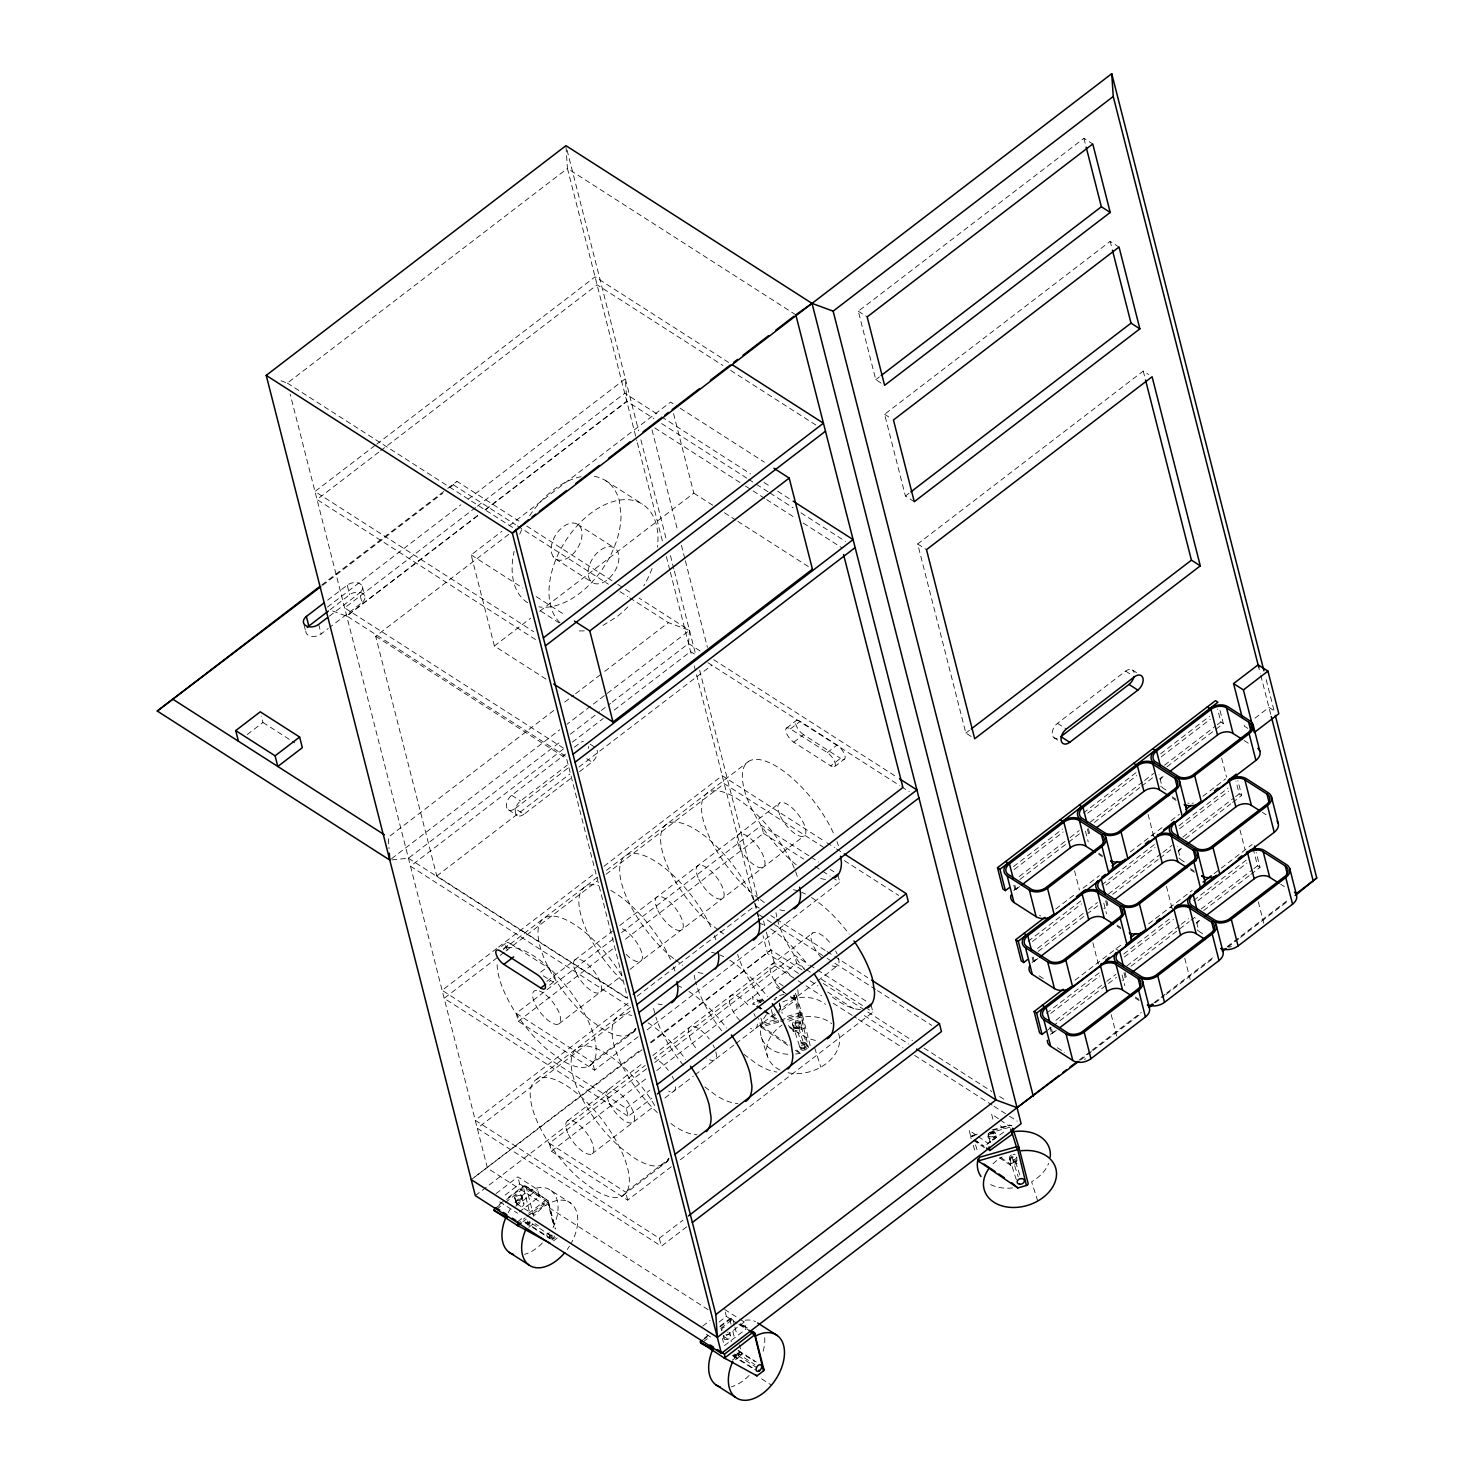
<?xml version="1.0" encoding="UTF-8"?>
<svg xmlns="http://www.w3.org/2000/svg" width="1474" height="1474" viewBox="0 0 1474 1474"><rect width="100%" height="100%" fill="white"/><g stroke="black" fill="none" stroke-linecap="round" stroke-linejoin="round"><path stroke-width="0.75" stroke-dasharray="5 3.75" d="M612.152 702.121L688.542 643.567L689.482 630.375L639.108 598.094M532.851 1214.06L547.886 1202.287L553.763 1226.479M988.446 1135.404L988.151 1135.883A3.74 2.524 -14.3 0 0 990.731 1138.905A3.74 2.524 -14.3 0 0 995.245 1136.141L995.042 1136.38A3.74 2.524 -14.3 0 1 991.302 1137.891A3.74 2.524 -14.3 0 1 988.483 1136.288L988.114 1134.704A3.74 2.524 -14.3 0 1 988.354 1133.764L990.104 1142.682A3.74 2.524 -14.3 0 1 994.489 1139.034M547.923 1202.323L523.565 1186.017L508.383 1197.441M800.658 1015.568L780.87 1021.464M774.9 1019.879L762.574 1023.38L761.505 1027.452L787.89 1045.287M547.959 1202.36L547.683 1202.673A2.248 1.511 -14.3 0 0 547.849 1200.481L525.702 1185.944L523.178 1186.091L530.143 1214.668M449.92 487.747L456.958 481.353L518.959 521.096M801.948 969.837L770.957 949.956L651.158 1042.781M793.915 995.19L800.787 1015.641L808.507 1047.627M1019.584 886.611L1014.923 890.278A11.129 7.536 -14.3 0 0 1013.375 892.157M1163.097 776.632L1162.046 777.517A11.129 7.536 -14.3 0 0 1160.499 779.396M1037.917 958.505L1033.256 962.19A11.129 7.536 -14.3 0 0 1031.708 964.07M1181.411 848.527L1180.379 849.429A11.129 7.536 -14.3 0 0 1178.832 851.309M1056.25 1030.418L1051.588 1034.085A11.129 7.536 -14.3 0 0 1050.722 1035.006M1199.744 920.439L1198.712 921.324A11.129 7.536 -14.3 0 0 1197.164 923.221M281.018 380.789L287.338 383.111L567.435 168.46L565.942 145.668M374.986 445.498L314.975 491.505L533.662 631.664M376.81 444.116L595.054 276.854L728.598 362.438M378.855 452.094L317.002 499.502L535.707 639.661M380.661 450.712L597.099 284.832L722.905 365.46M321.719 584.994L445.996 489.755M447.82 488.355L456.958 481.353M322.622 585.307L442.661 493.311M327.707 600.121L347.238 585.141A9.341 6.32 -14.3 0 1 360.209 583.87A9.341 6.32 -14.3 0 1 359.545 593.027L361.996 602.608L330.01 627.132M327.468 607.067L460.883 504.808M468.198 499.207L625.344 378.763L626.837 401.518L484.983 510.244M330.139 609.702L349.688 594.722A9.341 6.32 -14.3 0 1 362.659 593.451A9.341 6.32 -14.3 0 1 361.996 602.608M329.347 616.169L359.545 593.027M475.586 507.535L344.64 607.896L563.326 748.055M477.41 506.135L624.718 393.226L659.56 415.557M305.8 630.89A9.341 6.32 -14.3 0 0 311.032 636.326A9.341 6.32 -14.3 0 0 321.129 633.931L328.223 628.495M477.631 515.513L346.666 615.874L565.371 756.033M484.891 509.949L626.763 401.223L653.866 418.579M477.705 515.808L346.758 616.169L329.863 609.996M546.043 679.109L494.38 645.999L471.164 554.906L501.989 531.285M509.23 525.739L670.596 402.07L678.261 406.971M247.208 734.531L262.962 722.463L261.34 716.069M568.909 767.586L627.74 998.395L436.783 875.998L375.686 636.307L508.714 534.343M881.083 383.056L875.759 379.666L858.31 311.217L1083.906 138.316L1092.768 143.991M494.38 645.999L530.64 618.196M539.705 611.249L693.812 493.145L673.434 413.162M875.759 379.666L879.407 376.865M914.285 501.713L905.423 496.038L884.584 414.286L1110.18 241.386L1119.042 247.061M553.8 710.45L388.288 837.287L389.025 848.674M564.708 702.085L573.791 695.102M575.615 693.72L602.903 672.807M604.727 671.407L668.367 622.618L689.482 630.375L567.048 724.213M391.605 858.66L559.733 729.814M391.863 859.858L408.445 858.236L561.428 740.998M570.327 734.181L599.66 711.684M601.245 710.468L610.586 703.319M563.252 749.124L410.491 866.215L629.177 1006.374M572.354 742.159L603.271 718.464M614.179 710.099L690.569 651.563L694.438 654.032M570.549 778.567L523.933 814.293L515.089 808.6A9.341 5.804 -57.3 0 1 506.577 807.162A9.341 5.804 -57.3 0 1 511.681 795.297L565.463 754.08M574.418 747.207L579.798 743.08A9.341 5.804 -57.3 0 1 583.428 741.367M905.423 496.038L909.071 493.256M523.933 814.293A9.341 5.804 -57.3 0 1 515.439 812.856A9.341 5.804 -57.3 0 1 520.543 800.972L567.158 765.246M515.089 808.6L568.669 767.549M436.783 875.998L569.812 774.034M578.932 767.051L711.96 665.106M579.503 771.694L592.051 762.076A9.341 5.804 -57.3 0 0 597.173 750.211M971.163 736.466L965.839 733.057L917.657 543.98L1143.253 371.079L1148.559 374.488M496.683 948.501L442.126 990.325L626.192 1108.301L628.237 1116.297L651.877 1098.167M498.507 947.119L594.888 873.234M603.99 866.27L722.205 775.674L824.906 841.488M501.529 946.474L506.43 942.715M786.526 728.045L796.328 720.528M503.758 948.556L510.28 943.544L547.204 967.202A9.341 3.667 52.5 0 1 555.053 977.815A9.341 3.667 52.5 0 1 550.594 980.523L547.333 983.029M790.377 728.893L800.179 721.376L837.103 745.033A9.341 3.667 52.5 0 1 844.952 755.628A9.341 3.667 52.5 0 1 840.493 758.355L830.691 765.872L793.767 742.214A9.341 3.667 52.5 0 1 785.918 731.601A9.341 3.667 52.5 0 1 790.377 728.893L827.283 752.551A9.341 3.667 52.5 0 1 835.15 763.145A9.341 3.667 52.5 0 1 830.691 765.872M597.596 877.141L503.426 949.311A72.429 28.485 52.5 0 1 585.528 1015.494A72.429 28.485 52.5 0 1 560.138 1059.253L547.351 1049.654A72.429 28.485 52.5 0 1 497.143 964.733M606.496 870.323L748.645 761.395M504.182 952.315L444.153 998.322L628.237 1116.297M505.987 950.914L596.933 881.231M606.035 874.266L724.25 783.652L824.998 848.232M793.767 742.214L803.588 734.697L840.493 758.355M540.663 972.214L547.204 967.202M827.283 752.551L837.103 745.033M546.836 981.389L612.594 930.997M619.688 925.561L779.617 802.998M549.544 985.129L554.445 981.371M834.542 766.701L844.344 759.184M638.15 1036.756L594.556 1070.179L518.295 1021.279L516.25 1013.301L614.345 938.127M621.604 932.563L761.468 825.366L809.134 855.915M518.295 1021.279L614.566 947.506M625.455 939.159L763.495 833.363L761.468 825.366M558.922 1023.84L621.107 976.193M629.988 969.376L804.122 835.924M965.839 733.057L969.487 730.275M628.016 1003.204L475.254 1120.295L659.32 1238.271L661.365 1246.249L686.829 1226.736M637.118 996.24L755.333 905.626L759.202 908.113M536.554 1079.281L630.725 1007.111M630.061 1011.182L477.281 1128.273L661.365 1246.249M594.556 1070.179L592.53 1062.183L636.123 1028.778M589.895 1065.462L636.086 1030.05M647.233 1029.81L839.775 882.244L837.748 874.248M1057.245 738.345A9.341 5.804 -57.3 0 1 1052.16 733.297A9.341 5.804 -57.3 0 1 1057.484 723.329L1125.602 671.112A9.341 5.804 -57.3 0 1 1134.114 672.549M474.904 1176.842L641.19 1049.396M650.329 1042.394L770.957 949.956M642.056 1049.746L471.238 1179.661M567.527 1120.885L642.167 1063.694M652.816 1055.513L812.745 932.95M475.31 1195.635L645.262 1065.37M766.406 932.139L775.029 965.931L654.401 1058.369A20.544 8.07 52.5 0 1 668.367 1070.364M671.278 1166.726L627.684 1200.131L551.423 1151.249L549.378 1143.253L647.473 1068.079M654.732 1062.514L794.597 955.336L807.936 963.885M496.056 1193.59L517.853 1176.878L537.549 1189.5L539.337 1196.575L519.364 1211.886M551.423 1151.249L647.694 1077.476M656.759 1070.511L796.623 963.314L794.597 955.336M505.121 1195.082L519.659 1183.954L517.853 1176.878M499.391 1204.332L504.79 1200.205M496.093 1207.777L502.321 1202.987M506.577 1199.56L524.154 1186.257A2.248 1.4 -57.3 0 1 526.181 1186.607L548.181 1200.665L555.477 1229.003M626.192 1108.301L649.85 1090.189M496.591 1209.288L503.555 1203.963M505.306 1202.618L525.978 1186.275L533.772 1216.345M515.753 1206.211L537.549 1189.5M592.051 1153.81L654.235 1106.145M664.903 1097.983L693.333 1076.186M695.102 1074.822L734.199 1044.863M735.968 1043.5L775.066 1013.541M776.835 1012.177L815.933 982.218M817.72 980.855L837.25 965.875M517.743 1221.651L523.989 1216.879M528.669 1213.286L545.804 1200.131A2.248 1.4 -57.3 0 1 547.849 1200.481L554.924 1228.247M516.526 1224.507L525.223 1217.837M526.955 1216.492L547.849 1200.481M522.938 1221.651L526.255 1219.127M528.742 1227.308L533.643 1223.549M1013.486 866.601L1062.533 829.014M1083.408 813.003L1136.086 772.634M1160.609 753.84L1209.657 716.253M1014.13 869.568L1063.178 831.981M1087.701 813.187L1136.73 775.6M1161.254 756.807L1210.301 719.238M1019.271 876.496L1068.3 838.909M1070.124 837.527L1079.208 830.562M1090.097 822.216L1142.774 781.846M1144.598 780.446L1153.681 773.481M1164.571 765.135L1215.442 726.148M1217.248 724.766L1220.877 721.984L1217.635 709.197M1019.916 879.462L1079.852 833.529M1094.39 822.4L1139.789 787.595M1141.613 786.195L1152.502 777.848M1167.039 766.72L1214.263 730.514M1216.087 729.133L1223.346 723.55L1219.551 708.644M552.05 1239.929L555.311 1237.423M553.524 1240.868L556.785 1238.363A2.248 1.511 -14.3 0 0 557.227 1237.939M1013.744 890.664A13.063 8.844 -14.3 0 1 1014.904 889.67L1018.534 886.887M627.684 1200.131L625.658 1192.153L669.251 1158.73M623.023 1195.414L669.214 1160.001M1254.945 718.17L1268.967 707.428L1275.526 711.629M680.362 1159.762L872.903 1012.196L870.876 1004.218M1055.771 908.997L1074.841 894.386M1083.021 888.122L1099.364 875.593M1130.245 851.935L1164.755 825.477M1171.111 820.613L1179.292 814.348M1202.913 796.255L1225.613 778.843M1028.189 941.296L1080.847 900.927M1101.741 884.916L1154.418 844.547M1178.942 825.753L1227.989 788.166M1032.463 941.481L1081.492 903.894M1106.016 885.1L1155.063 847.513M1179.587 828.72L1228.634 791.133M659.32 1238.271L682.959 1220.14M1037.585 948.408L1086.633 910.821M1088.457 909.421L1097.54 902.475M1108.43 894.11L1161.107 853.741M1162.931 852.359L1172.014 845.394M1182.903 837.048L1233.756 798.06M1235.581 796.679L1239.21 793.878L1235.949 781.109M1038.23 951.375L1098.185 905.441M1112.704 894.294L1158.122 859.508M1159.927 858.108L1172.659 848.361M1185.372 838.614L1230.772 803.809M1232.596 802.427L1241.679 795.463L1237.865 780.557M1032.058 962.577A13.063 8.844 -14.3 0 1 1033.237 961.582L1036.867 958.782M1075.007 980.21L1123.151 943.323M1148.578 923.829L1192.171 890.425M1213.968 873.713L1220.325 868.849M1221.227 868.149L1252.108 844.491M1046.503 1013.209L1099.18 972.84M1123.704 954.046L1170.927 917.841M1193.645 900.448L1246.322 860.079M1050.778 1013.393L1099.825 975.806M1124.349 957.013L1173.396 919.426M1197.92 900.632L1246.967 863.045M1055.918 1020.321L1104.966 982.734M1106.79 981.334L1115.855 974.369M1126.762 966.023L1179.44 925.654M1181.245 924.253L1188.523 918.689M1201.236 908.942L1252.089 869.973M1253.913 868.573L1257.543 865.791L1253.195 848.748M1047.48 1030.252L1051.109 1027.452M1052.933 1026.07L1116.5 977.336M1131.037 966.207L1189.168 921.655M1190.974 920.273L1196.427 916.091M1203.687 910.527L1249.104 875.722M1250.929 874.34L1260.012 867.375L1256.198 852.451M1050.391 1034.49A13.063 8.844 -14.3 0 1 1051.57 1033.477L1055.2 1030.695M702.766 1326.066L710.044 1320.501M719.109 1322.012L726.369 1316.429L725.024 1311.141M704.314 1338.189L707.907 1335.444M720.031 1326.158L730.275 1318.346L732.431 1318.419M703.393 1339.645L709.031 1335.481M719.902 1326.987L730.864 1318.751A2.248 1.4 -57.3 0 1 732.91 1319.101L734.421 1325.034M703.319 1341.782L708.533 1337.784M720.731 1328.443L732.91 1319.101A2.248 1.511 -14.3 0 0 729.796 1319.396L730.662 1318.622L736.281 1322.215M1079.171 1060.064L1090.134 1051.662M1091.976 1050.262L1141.318 1012.435M1154.105 1002.633L1165.068 994.231M1166.892 992.831L1214.41 956.423M1227.197 946.621L1287.502 900.393M1080.553 1060.009L1091.46 1051.644M1093.284 1050.262L1140.563 1014.02M1155.119 1002.854L1164.22 995.89M1166.026 994.508L1213.323 958.266M1227.879 947.1L1238.786 938.735M1240.611 937.353L1287.889 901.111M744.259 1321.994L722.463 1338.687L724.268 1345.762L746.065 1329.051L744.259 1321.994L738.898 1318.548M732.357 1360.097L738.898 1355.085A2.248 1.511 -14.3 0 1 741.993 1354.772L739.469 1344.859M735.471 1359.783L741.993 1354.772M764.416 1010.611L773.058 1016.581L779.949 1011.569M781.681 1010.316L795.463 1000.293L794.099 994.987M1003.665 1132.124L988.151 1143.4L977.796 1136.251M602.903 625.492L617.016 616.666A72.429 45.068 -57.3 0 0 630.209 604.358M800.824 1015.697L800.437 1015.918A2.248 1.511 -14.3 0 0 802.114 1013.854L795.352 992.647L804.454 1028.336L793.675 1031.395L789.953 1028.889M762.5 999.648C752.44 999.925 746.102 1010.74 764.472 999.851M977.299 1134.132L970.721 1136.067L971.163 1138.683M989.607 1132.437L994.397 1132.032L996.332 1136.915M761.966 1000.422L754.08 1002.044M779.691 995.521L784.039 994.287M774.016 999.096L775.637 998.782M787.227 1016.36L799.553 1012.859A2.248 1.64 -17.7 0 1 802.114 1013.854L810.203 1045.582M778.217 1020.653L760.842 1025.591L789.29 1045.103M780.391 1020.026L802.114 1013.854M778.696 1022.09L761.303 1027.028L758.576 1018.516M789.493 1027.452L793.215 1029.939L801.838 1027.507A2.248 1.511 -14.3 0 1 804.454 1028.336M992.094 1129.932L1009.487 1124.994L1011.864 1125.749A2.248 1.64 -17.7 0 0 1009.69 1125.546L992.242 1130.632M974.848 1135.588L970.5 1136.822L971.532 1139.034M988.354 1133.322L1010.077 1127.149M1000.828 1157.587L1010.114 1163.834L1016.581 1161.991M999.427 1157.772L1010.574 1165.271L1017.042 1163.447M970.979 1135.938L972.711 1136.049M988.796 1134.556L989.533 1134.446A3.74 2.524 -14.3 0 1 995.116 1135.091L995.65 1134.243A3.74 2.524 -14.3 0 0 994.508 1133.027L990.215 1133.285L988.391 1135.754A3.74 2.524 -14.3 0 0 989.183 1136.362L990.031 1136.694A3.74 2.524 -14.3 0 0 992.039 1136.73L993.071 1136.436A3.74 2.524 -14.3 0 0 994.729 1135.349L995.226 1134.648A3.74 2.524 -14.3 0 0 995.466 1133.709L995.153 1132.695A3.74 2.524 -14.3 0 0 994.397 1132.032L993.623 1131.719A3.74 2.524 -14.3 0 0 991.541 1131.664M775.674 997.695L776.724 997.843M858.31 311.217L867.173 316.892M795.813 314.828L567.435 168.46L636.786 440.56M884.584 414.286L891.678 418.819M730.643 370.416L815.804 424.991M1247.723 728.322L1244.443 726.221L1243.356 721.947M1220.877 721.984L1223.346 723.55M1244.074 740.482L1249.584 744.02M1132.345 669.933L1139.439 674.466M1125.602 671.112L1130.908 674.521M917.657 543.98L926.501 549.655M680.177 408.187L764.343 462.136M661.494 416.792L750.524 473.854M764.066 482.532L769.889 486.254M777.627 491.211L791.169 499.907M661.605 423.554L746.765 478.129M748.7 479.363L754.504 483.085M756.438 484.32L768.046 491.763M769.981 492.998L793.196 507.885M800.953 512.86L845.468 541.382M1239.21 793.878L1241.679 795.463M1262.389 812.377L1266.074 814.735M654.732 427.884L743.449 484.743M745.383 485.996L751.169 489.7M753.103 490.934L764.674 498.359M766.609 499.594L795.536 518.129M803.256 523.067L841.838 547.794M1165.971 789.972L1162.304 787.613L1159.043 774.827M1057.484 723.329L1066.347 729.004M1172.18 796.844L1175.884 799.203M1172.346 798.042L1176.012 800.4M693.812 493.145L712.955 505.398M724.434 512.768L735.913 520.119M737.829 521.354L812.432 569.167M1257.543 865.791L1260.012 867.375M1054.131 737.829L1057.669 740.095M1280.722 884.289L1284.407 886.648M605.519 480.542L642.443 504.2M1152.042 835.224L1154.511 836.808M1184.304 861.885L1180.637 859.526L1177.376 846.739M1190.513 868.739L1194.216 871.116M1190.66 869.936L1194.345 872.295M1098.627 853.206L1102.312 855.583M1098.775 854.423L1102.46 856.763M577.624 524.302L614.529 547.959M1170.374 907.136L1172.843 908.703M1202.637 933.779L1198.952 931.421L1195.709 918.652M526.715 526.052L615.856 583.188M617.79 584.423L623.613 588.144M625.547 589.397L631.351 593.119M453.568 484.964L515.495 524.652M517.429 525.886L608.375 584.183M620.001 591.627L627.74 596.583M629.674 597.818L668.367 622.618M287.338 383.111L515.716 529.479M688.542 643.567L700.15 651.011M713.692 659.689L897.555 777.535M555.551 558.941L592.456 582.598M707.999 662.729L899.601 785.513M901.535 786.766L909.274 791.722M1116.96 925.119L1120.645 927.496M1117.108 926.317L1120.774 928.675M1115.873 948.888L1118.342 950.472M471.164 554.906L522.828 588.015M536.204 596.601L564.911 614.99M540.571 610.973L559.014 622.802M1135.275 997.032L1138.978 999.39M1135.441 998.23L1139.107 1000.588M1039.023 975.806L1046.374 980.523M826.84 842.723L834.597 847.697M836.532 848.932L842.336 852.654M844.381 860.65L898.643 895.418M811.05 857.149L818.678 862.032M830.12 869.365L833.934 871.816M763.495 833.363L803.551 859.029M814.993 866.362L820.705 870.029M822.621 871.245L830.249 876.127M832.147 877.362L839.775 882.244M590.097 744.167L595.404 747.576M1057.337 1047.719L1064.707 1052.436M586.744 758.668L592.051 762.076M375.686 636.307L566.642 758.705L568.338 765.356M770.828 915.557L774.716 918.044M776.651 919.297L825.09 950.343M827.025 951.578L832.847 955.299M834.781 956.552L867.725 977.649M759.313 914.857L765.117 918.578M767.07 919.831L825.182 957.087M827.135 958.321L832.939 962.043M834.874 963.296L875.574 989.367M877.509 990.62L931.771 1025.388M809.852 965.101L815.564 968.768M817.48 970.003L867.062 1001.767M796.623 963.314L804.251 968.215M806.167 969.431L811.879 973.098M821.423 979.215L863.377 1006.097M865.275 1007.313L872.903 1012.196M823.266 983.49L865.901 1010.814M867.836 1012.048L912.406 1040.626M924.032 1048.069L991.855 1091.534M999.593 1096.509L1005.415 1100.23M798.521 973.411L767.549 953.567L763.016 935.732M810.129 980.855L817.867 985.811M827.559 992.02L856.578 1010.63M864.317 1015.586L908.832 1044.108M511.681 795.297L520.543 800.972M775.029 965.931L796.328 979.602M798.282 980.836L804.085 984.558M806.02 985.811L821.534 995.742M833.16 1003.204L856.412 1018.092M858.347 1019.345L902.917 1047.903M914.543 1055.347L992.039 1105.039M993.992 1106.274L1007.553 1114.97M1009.487 1116.205L1017.244 1121.18M508.327 809.797L517.19 815.472M262.962 722.463L294.837 742.896M408.445 858.236L629.085 999.63M543.206 975.788L550.594 980.523M516.25 1013.301L592.53 1062.183M549.378 1143.253L625.658 1192.153M514.979 1202.655A37.329 23.234 -57.4 0 1 550.981 1190.495L570.678 1203.116A37.329 23.234 -57.4 0 1 571.507 1242.693M724.563 1309.373L737.092 1317.406M743.228 1325.347L748.663 1328.829M740.132 1323.726L747.355 1328.35M739.893 1324.536L748.921 1330.303M519.659 1183.954L539.337 1196.575M726.369 1316.429L737.111 1323.32M738.898 1324.463L746.065 1329.051M708.091 1309.631L487.47 1168.219L290.175 394.203M516.619 1203.705L534.675 1215.276A37.329 23.234 -57.4 0 1 570.678 1203.116M723.347 1336.199L731.546 1341.451M738.05 1350.258L756.42 1362.05M738.75 1351.308L754.577 1361.442M535.062 1223.696L538.36 1225.797M736.871 1353.021L754.909 1364.592M499.649 1201.807L517.54 1213.268M706.359 1334.283L713.527 1338.871M551.202 1235.838L531.506 1223.236A3.74 2.322 -57.4 0 1 527.637 1224.175A3.74 2.322 -57.4 0 1 528.503 1219.495M738.234 1355.711L756.273 1367.282M528.226 1222.443L529.7 1223.383M551.368 1237.257L552.842 1238.215M734.936 1354.938L736.429 1355.877M524.818 1221.872L549.433 1237.644M733.297 1355.49L756.162 1370.12M525.352 1222.794L550.281 1238.768M732.375 1355.49L754.633 1369.715M761.597 1378.853L771.436 1385.155M526.181 1186.607L526.181 1186.607A2.248 1.511 -14.3 0 0 523.086 1186.92M974.793 1140.084L984.079 1146.33M973.393 1140.286L984.54 1147.785M757.876 1006.208L763.458 1009.948M765.319 1011.201L778.346 1019.953M756.475 1006.392L762.058 1010.151M763.919 1011.404L778.806 1021.39M796.734 1050.096L800.916 1054.039L795.334 1050.299M998.469 1118.748L991.56 1113.976L993.365 1121.032M1000.201 1119.945L1008.824 1125.915M1000.275 1125.823L1005.452 1129.397M783.284 986.051L774.661 980.081L776.448 987.156L781.644 990.731M783.357 991.928L788.553 995.503M790.267 996.7L795.463 1000.293M976.064 1135.054L969.155 1130.282L970.961 1137.338M974.425 1139.734L983.047 1145.703M760.897 1002.357L752.256 996.387L754.062 1003.462M757.507 1005.839L762.684 1009.432M759.018 898.532L751.703 893.041A72.429 28.485 52.5 0 1 701.882 813.132A72.429 28.485 52.5 0 1 739.322 800.087A72.429 28.485 52.5 0 1 797.526 877.085M760.363 899.545L764.49 902.641M718.133 929.854L710.837 924.364A72.429 28.485 52.5 0 1 660.997 844.455A72.429 28.485 52.5 0 1 698.455 831.41A72.429 28.485 52.5 0 1 756.659 908.408M719.975 931.218L723.623 933.963M788.295 1025.609L797.618 1032.611A72.429 28.485 52.5 0 0 817.794 1040.699M673.618 958.432L669.951 955.686A72.429 28.485 52.5 0 1 626.026 855.344A72.429 28.485 52.5 0 1 711.813 929.228M675.442 959.814L682.757 965.286M743.965 1054.334L756.752 1063.933A72.429 28.485 52.5 0 0 776.927 1072.003M704.83 1086.946L715.885 1095.256A72.429 28.485 52.5 0 0 737.903 1103.436M670.891 1123.483L675.018 1126.578A72.429 28.485 52.5 0 0 697.036 1134.759M806.849 1044.661L807.457 1046.466L799.756 1022.385A3.74 2.745 -17.7 0 0 793.786 1021.593A3.74 2.745 -17.7 0 0 794.965 1026.217A3.74 2.745 -17.7 0 0 799.756 1022.385L800.087 1023.453M1009.69 1125.546L1009.635 1125.694A2.248 1.511 -14.3 0 1 1011.422 1125.731M1037.751 1201.034L1031.597 1181.761A37.329 27.453 -17.7 0 0 1048.677 1163.281M1015.604 1161.899L1021.15 1179.255M1013.744 1159.946L1014.204 1161.383M1012.067 1157.477L1018.221 1176.768M1009.487 1158.306L1016.526 1180.398M1010.114 1163.834L1010.574 1165.271M975.53 1144.893L977.225 1150.199M973.227 1145.335L975.475 1152.41M814.68 1047.867L820.834 1067.139M798.705 1028.004L804.859 1047.295M795.481 1020.727L795.942 1022.182M802.722 1043.389L803.183 1044.826M796.844 1026.051L797.305 1027.507M804.085 1048.714L804.546 1050.151A3.74 2.745 -17.7 0 0 806.849 1045.453A3.74 2.745 -17.7 0 0 800.695 1046.522A3.74 2.745 -17.7 0 0 803.496 1050.336M795.168 1023.601L801.322 1042.873M792.57 1024.412L800.4 1048.88M793.215 1029.939L793.675 1031.395M779.175 1003.739L782.27 1013.375M760.897 1018.073L762.574 1023.38M761.395 1026.346L761.855 1027.802M761.413 1037.309L767.567 1056.6M521.225 1195.469L522.994 1202.397M1266.203 679.698L1274.715 713.121M1258.096 664.811L1260.27 673.342M1260.804 675.461L1270.717 714.319M1083.906 138.316L1085.601 144.949M1110.18 241.386L1111.304 245.808M1143.253 371.079L1144.948 377.749M1221.67 758.078L1226.571 777.24M1240.003 829.973L1244.885 849.153M1258.335 901.885L1263.771 923.185M1148.117 814.459L1153.552 835.758M1166.45 886.353L1171.867 907.671M1184.764 958.266L1190.2 979.565M1088.438 828.738L1089.526 833.013L1088.494 833.897A11.129 7.536 -14.3 0 0 1086.928 835.776M1106.771 900.651L1107.858 904.907L1106.808 905.81A11.129 7.536 -14.3 0 0 1104.726 908.684M1125.104 972.564L1126.191 976.82L1125.141 977.704A11.129 7.536 -14.3 0 0 1123.059 980.597M1087.37 828.959L1088.475 833.289A13.063 8.844 -14.3 0 0 1087.296 834.284M1105.703 900.872L1106.808 905.202A13.063 8.844 -14.3 0 0 1103.805 908.408M1124.036 972.766L1125.123 977.096A13.063 8.844 -14.3 0 0 1122.138 980.321M1085.472 831.207L1088.199 841.857M1103.805 903.12L1106.513 913.769M1122.138 975.033L1124.846 985.682M1074.546 870.839L1079.429 890.001M1092.879 942.734L1098.314 964.051M1111.212 1014.646L1116.629 1035.946M1014.867 885.119L1015.954 889.393M1033.2 957.031L1034.287 961.288M1051.533 1028.944L1052.62 1033.2M1013.799 885.34L1014.904 889.67M1032.132 957.252L1033.237 961.582M1049.912 1026.991L1051.57 1033.477M652.005 429.855L677.45 529.719M681.412 545.251L684.802 558.572M685.373 560.783L707.428 647.344M793.749 995.779L801.838 1027.507M567.066 150.108L638.629 430.85M640.895 439.768L666.451 540.018M670.43 555.606L673.839 568.982M674.41 571.212L695.71 654.788M699.671 670.32L758.447 900.946M763.569 920.992L765.854 929.983M637.358 442.79L662.379 540.94M666.359 556.546L669.767 569.941M670.338 572.17L691.951 656.943M694.217 665.843L695.912 672.531M696.483 674.76L758.465 917.878M779.433 1003.02L780.372 1006.76M771.252 1009.524L773.058 1016.581M734.918 1327.024L736.945 1334.947M729.796 1319.396L731.823 1327.337M732.818 1331.298L734.844 1339.221M729.648 1332.33L730.607 1336.052M723.31 1335.315L724.268 1339.055M521.98 1196.114A3.74 2.524 -14.3 0 1 517.079 1199.596A3.74 2.524 -14.3 0 1 516.029 1195.34A3.74 2.524 -14.3 0 1 521.98 1196.114L523.896 1203.576A3.74 2.524 -14.3 0 1 521.372 1206.782M362.364 586.541L364.815 596.122M515.642 1199.117L517.54 1206.561A3.74 2.524 -14.3 0 0 518.351 1206.93M514.721 1197.791L516.637 1205.382M347.238 585.141L349.688 594.722M318.679 624.35L321.129 633.931M304.049 624.865L306.002 632.549M838.503 957.989L839.038 961.509A20.544 8.07 52.5 0 1 828.83 964.125M797.71 989.717L798.171 992.831A20.544 8.07 52.5 0 1 787.964 995.447M757.894 912.996L758.484 916.902M715.903 1051.957L716.438 1055.476A20.544 8.07 52.5 0 1 706.212 1058.092M588.513 746.434A9.341 5.804 -57.3 0 1 588.237 748.552M559.917 622.691A72.429 45.068 -57.3 0 1 589.968 513.873A72.429 45.068 -57.3 0 1 657.422 547.204M652.079 568.467A72.429 45.068 -57.3 0 1 643.788 585.786M584.312 630.817A72.429 45.068 -57.3 0 1 575.744 630.504M594.335 476.397A72.429 45.068 -57.3 0 1 619.356 500.773L621.051 515.458A72.429 45.068 -57.3 0 1 538.839 606.846M527.637 602.7A72.429 45.068 -57.3 0 1 514.131 551.294M519.714 534.159A72.429 45.068 -57.3 0 1 522.293 528.521M529.627 515.789A72.429 45.068 -57.3 0 1 581.253 476.692M821.552 957.86A20.544 8.07 52.5 0 1 812.948 944.945L811.492 940.836A20.544 8.07 52.5 0 1 816.301 932.545A20.544 8.07 52.5 0 1 831.852 945.092M835.629 950.97A20.544 8.07 52.5 0 1 837.066 953.899M784.334 992.721A20.544 8.07 52.5 0 1 780.686 989.183M779.525 987.875A20.544 8.07 52.5 0 1 772.081 976.267L770.626 972.158A20.544 8.07 52.5 0 1 775.435 963.867A20.544 8.07 52.5 0 1 790.985 976.414M765.153 1002.652A72.429 28.485 52.5 0 1 737.608 954.433M758.778 922.816A72.429 28.485 52.5 0 1 764.545 925.359M770.644 928.878A72.429 28.485 52.5 0 1 808.286 965.452M860.503 1009.469A72.429 28.485 52.5 0 1 829.383 994.747M804.693 969.689A72.429 28.485 52.5 0 1 777.351 919.168M776.816 916.939A72.429 28.485 52.5 0 1 775.987 912.646M793.288 889.725A72.429 28.485 52.5 0 1 805.412 894.036M811.511 897.555A72.429 28.485 52.5 0 1 849.153 934.129M668.662 1158.159A72.429 28.485 52.5 0 1 634.152 1157.901L621.346 1148.301A72.429 28.485 52.5 0 1 574.639 1050.446A72.429 28.485 52.5 0 1 655.175 1106.292M757.304 1024.154A20.544 8.07 52.5 0 1 750.45 1028.484M739.819 1020.505A20.544 8.07 52.5 0 1 731.196 1007.59L729.759 1003.481A20.544 8.07 52.5 0 1 734.568 995.19A20.544 8.07 52.5 0 1 750.119 1007.737M753.896 1013.615A20.544 8.07 52.5 0 1 755.314 1016.544M695.544 1047.719A20.544 8.07 52.5 0 1 690.329 1038.912L688.892 1034.803A20.544 8.07 52.5 0 1 693.683 1026.512A20.544 8.07 52.5 0 1 709.252 1039.041M713.029 1044.937A20.544 8.07 52.5 0 1 714.448 1047.867M683.42 1065.297A72.429 28.485 52.5 0 1 655.875 1017.078M654.732 1013.135A72.429 28.485 52.5 0 1 653.387 1006.613M677.027 985.443A72.429 28.485 52.5 0 1 682.812 988.004M688.911 991.523A72.429 28.485 52.5 0 1 726.553 1028.097M721.652 1030.676A72.429 28.485 52.5 0 1 695.617 981.813M695.065 979.584A72.429 28.485 52.5 0 1 694.254 975.291M711.555 952.37A72.429 28.485 52.5 0 1 723.679 956.681M729.777 960.2A72.429 28.485 52.5 0 1 767.42 996.774M675.571 1086.799A20.544 8.07 52.5 0 1 668.717 1091.129M672.144 1076.26A20.544 8.07 52.5 0 1 673.581 1079.189M657.367 1112.594A72.429 28.485 52.5 0 1 613.921 1044.624A72.429 28.485 52.5 0 1 631.867 1015.439M648.044 1022.827A72.429 28.485 52.5 0 1 685.686 1059.419M784.665 910.729A72.429 28.485 52.5 0 1 778.548 909.458M825.532 879.407A72.429 28.485 52.5 0 1 819.415 878.136M796.255 864.777A72.429 28.485 52.5 0 1 743.744 787.282A72.429 28.485 52.5 0 1 773.15 764.527A72.429 28.485 52.5 0 1 834.413 835.261M836.992 841.636A72.429 28.485 52.5 0 1 838.393 845.763M803.588 734.697A9.341 3.667 52.5 0 1 795.739 724.084A9.341 3.667 52.5 0 1 800.179 721.376M507.498 950.122A9.341 3.667 52.5 0 1 510.28 943.544M536.591 990.362A20.544 8.07 52.5 0 0 533.146 998.801L534.601 1002.91A20.544 8.07 52.5 0 0 550.484 1022.09A20.544 8.07 52.5 0 0 560.691 1019.474L560.175 1015.954A20.544 8.07 52.5 0 0 539.466 990.97M635.534 1028.207A72.429 28.485 52.5 0 1 601.024 1027.931L588.218 1018.331A72.429 28.485 52.5 0 1 541.511 920.495A72.429 28.485 52.5 0 1 622.046 976.322M626.155 954.433A20.544 8.07 52.5 0 0 642.443 956.829L641.909 953.328A20.544 8.07 52.5 0 0 621.217 928.325M662.066 1004.697A72.429 28.485 52.5 0 1 658.067 1004.015M622.618 981.076A72.429 28.485 52.5 0 1 580.572 913.806A72.429 28.485 52.5 0 1 598.739 885.487M610.826 890.443A72.429 28.485 52.5 0 1 670.928 960.532M673.507 966.926A72.429 28.485 52.5 0 1 674.908 971.053M702.932 973.374A72.429 28.485 52.5 0 1 696.815 972.103M714.374 935.603A72.429 28.485 52.5 0 1 715.793 939.73M779.396 1005.618A3.74 2.524 -14.3 0 1 778.972 1009.543M799.627 1053.413A37.329 27.453 -17.7 0 1 795.684 1054.021M787.853 1054.26A37.329 27.453 -17.7 0 1 767.42 1013.375M782.749 1001.915A37.329 27.453 -17.7 0 1 825.569 1004.402M838.614 1033.569A37.329 27.453 -17.7 0 1 825.772 1063.933A37.329 27.453 -17.7 0 1 786.619 1072.427M780.004 1070.032A37.329 27.453 -17.7 0 1 781.994 1025.112M788.903 1021.206A37.329 27.453 -17.7 0 1 831.741 1023.675M776.024 997.714A3.74 2.524 -14.3 0 1 776.651 997.824M774.034 999.962A3.74 2.524 -14.3 0 1 775.564 999.777M1017.152 1160.406A3.74 2.745 -17.7 0 1 1012.306 1162.452A3.74 2.745 -17.7 0 1 1010.519 1158.969A3.74 2.745 -17.7 0 1 1015.383 1156.924M1016.323 1157.293A3.74 2.745 -17.7 0 1 1017.023 1157.882M989.33 1132.622A3.74 2.524 -14.3 0 1 990.528 1131.958M1016.71 1156.979A3.74 2.745 -17.7 0 1 1011.053 1159.909A3.74 2.745 -17.7 0 1 1011.404 1155.008M1013.099 1154.474A3.74 2.745 -17.7 0 1 1015.125 1154.676M1017.078 1158.914A3.74 2.745 -17.7 0 1 1012.491 1161.567A3.74 2.745 -17.7 0 1 1010.077 1158.288A3.74 2.745 -17.7 0 1 1014.904 1155.929M1012.583 1187.915A37.329 27.453 -17.7 0 1 987.82 1183.014M986.825 1144.561A37.329 27.453 -17.7 0 1 996.092 1137.633M992.979 1163.834A37.329 27.453 -17.7 0 1 1002.246 1156.906M516.619 1204.663A3.74 2.524 -14.3 0 1 520.193 1201.918A3.74 2.524 -14.3 0 1 523.896 1203.576M551.866 1234.88A3.74 2.322 -57.4 0 1 547.333 1236.797M546.983 1236.078A3.74 2.322 -57.4 0 1 547.536 1233.056M554.574 1235.949A3.74 2.322 -57.4 0 1 550.723 1238.915M549.618 1238.123A3.74 2.322 -57.4 0 1 550.115 1234.438M552.732 1235.709A3.74 2.322 -57.4 0 1 548.494 1237.607A3.74 2.322 -57.4 0 1 549.268 1232.632M529.221 1221.449A3.74 2.322 -57.4 0 1 525.665 1222.996A3.74 2.322 -57.4 0 1 525.149 1219.366M530.437 1222.701A3.74 2.322 -57.4 0 1 526.826 1223.733A3.74 2.322 -57.4 0 1 526.973 1219.624M550.981 1190.495A37.329 23.234 -57.4 0 1 551.81 1230.071M542.377 1243.006A37.329 23.234 -57.4 0 1 524.615 1254.337M508.198 1212.641A37.329 23.234 -57.4 0 1 510.244 1209.159M569.461 1246.175A37.329 23.234 -57.4 0 1 567.195 1249.51M527.895 1225.263A37.329 23.234 -57.4 0 1 529.94 1221.78M739.1 1351.032A3.74 2.322 -57.4 0 1 736.982 1356.799A3.74 2.322 -57.4 0 1 734.126 1353.998M721.468 1330.414A3.74 2.524 -14.3 0 1 724.324 1327.097M728.082 1331.925A3.74 2.524 -14.3 0 1 727.511 1332.367M721.855 1330.248A3.74 2.524 -14.3 0 1 722.168 1329.714M725.871 1334.67A3.74 2.524 -14.3 0 1 730.662 1336.55A3.74 2.524 -14.3 0 1 725.687 1339.534A3.74 2.524 -14.3 0 1 724.158 1335.702M735.618 1354.293A3.74 2.322 -57.4 0 1 733.315 1355.638M738.492 1352.413A3.74 2.322 -57.4 0 1 736.023 1356.154A3.74 2.322 -57.4 0 1 733.149 1355.656M764.711 1337.673A37.329 23.234 -57.4 0 1 763.035 1351.658M749.105 1375.482A37.329 23.234 -57.4 0 1 731.325 1386.813M745.07 1320.243A37.329 23.234 -57.4 0 1 755.554 1321.662M734.605 1357.738A37.329 23.234 -57.4 0 1 736.65 1354.256M1040.699 915.87A11.129 7.536 -14.3 0 1 1039.465 915.538M1085.73 1058.848A11.129 7.536 -14.3 0 1 1084.348 1059.309M1196.519 922.798A13.063 8.844 -14.3 0 1 1198.694 920.716M1198.03 930.739A11.129 7.536 -14.3 0 1 1197.293 929.965M1231.472 946.548A11.129 7.536 -14.3 0 1 1228.634 947.1M1178.187 850.903A13.063 8.844 -14.3 0 1 1180.361 848.821M1179.697 858.826A11.129 7.536 -14.3 0 1 1178.96 858.071M1159.854 778.991A13.063 8.844 -14.3 0 1 1162.046 776.909M1161.383 786.913A11.129 7.536 -14.3 0 1 1160.646 786.158M1193.406 803.072A11.129 7.536 -14.3 0 1 1191.969 803.275M1189.168 803.293A11.129 7.536 -14.3 0 1 1187.841 803.109M593.267 1189.223L580.48 1179.624A72.429 28.485 52.5 0 1 534.62 1080.829A72.429 28.485 52.5 0 1 617.274 1142.847A72.429 28.485 52.5 0 1 593.267 1189.223M590.042 580.24L588.531 576.868A20.544 12.769 -57.3 0 1 599.66 550.705A20.544 12.769 -57.3 0 1 618.454 553.69L618.933 557.854A20.544 12.769 -57.3 0 1 607.325 579.853A20.544 12.769 -57.3 0 1 590.042 580.24M553.119 556.582L551.626 553.211A20.544 12.769 -57.3 0 1 562.755 527.047A20.544 12.769 -57.3 0 1 581.548 530.032L582.027 534.196A20.544 12.769 -57.3 0 1 570.42 556.195A20.544 12.769 -57.3 0 1 553.119 556.582M779.82 814.975L778.364 810.884A20.544 8.07 52.5 0 1 788.056 804.749A20.544 8.07 52.5 0 1 805.375 828.038L805.909 831.539A20.544 8.07 52.5 0 1 795.702 834.155A20.544 8.07 52.5 0 1 779.82 814.975M738.953 846.297L737.497 842.207A20.544 8.07 52.5 0 1 747.189 836.071A20.544 8.07 52.5 0 1 764.509 859.36L765.043 862.861A20.544 8.07 52.5 0 1 754.835 865.478A20.544 8.07 52.5 0 1 738.953 846.297M698.068 877.62L696.631 873.529A20.544 8.07 52.5 0 1 706.304 867.394A20.544 8.07 52.5 0 1 723.642 890.683L724.176 894.184A20.544 8.07 52.5 0 1 713.969 896.8A20.544 8.07 52.5 0 1 698.068 877.62M657.201 908.942L655.764 904.852A20.544 8.07 52.5 0 1 665.437 898.716A20.544 8.07 52.5 0 1 682.775 922.005L683.31 925.506A20.544 8.07 52.5 0 1 673.084 928.123A20.544 8.07 52.5 0 1 657.201 908.942M575.468 971.587L574.012 967.478A20.544 8.07 52.5 0 1 583.704 961.361A20.544 8.07 52.5 0 1 601.042 984.632L601.576 988.151A20.544 8.07 52.5 0 1 591.35 990.768A20.544 8.07 52.5 0 1 575.468 971.587M608.596 1101.539L607.141 1097.448A20.544 8.07 52.5 0 1 616.832 1091.313A20.544 8.07 52.5 0 1 634.17 1114.602L634.686 1118.121A20.544 8.07 52.5 0 1 624.479 1120.737A20.544 8.07 52.5 0 1 608.596 1101.539M567.73 1132.861L566.274 1128.771A20.544 8.07 52.5 0 1 575.966 1122.635A20.544 8.07 52.5 0 1 593.303 1145.924L593.819 1149.444A20.544 8.07 52.5 0 1 583.612 1152.06A20.544 8.07 52.5 0 1 567.73 1132.861M795.757 1028.631A3.74 2.745 -17.7 0 0 800.511 1024.762A3.74 2.745 -17.7 0 0 794.541 1024.025A3.74 2.745 -17.7 0 0 795.757 1028.631M801.911 1047.903A3.74 2.745 -17.7 0 0 806.683 1044.053A3.74 2.745 -17.7 0 0 800.695 1043.297A3.74 2.745 -17.7 0 0 801.911 1047.903M801.709 1048.769A3.74 2.745 -17.7 0 0 807.052 1045.416A3.74 2.745 -17.7 0 0 801.432 1043.961A3.74 2.745 -17.7 0 0 801.709 1048.769M794.947 1027.562A3.74 2.745 -17.7 0 0 800.271 1024.209A3.74 2.745 -17.7 0 0 794.67 1022.753A3.74 2.745 -17.7 0 0 794.947 1027.562M517.153 1200.628A3.74 2.524 -14.3 0 0 522.293 1197.33A3.74 2.524 -14.3 0 0 516.471 1196.298A3.74 2.524 -14.3 0 0 517.153 1200.628"/><path stroke-width="1.5" d="M517.743 1221.651L518.479 1226.11L493.864 1210.338L494.932 1208.017M723.716 1357.646L756.973 1375.868L763.514 1370.857A2.248 1.511 -14.3 0 0 763.661 1368.664L754.559 1332.975A2.248 1.4 -57.3 0 0 752.532 1332.625L724.471 1354.145L725.19 1358.604L701.569 1343.109L711.979 1349.171M528.447 519.714L512.326 533.091L721.412 1353.353L1021.114 1123.667L812.027 303.386L565.942 145.668L266.223 375.373L475.31 1195.635L721.412 1353.353M1295.167 895.529L1316.743 877.988L1275.286 715.351M1009.45 863.819L1008.4 864.704A11.129 7.536 -14.3 0 0 1007.737 874.119L1031.8 889.541A11.129 7.536 -14.3 0 0 1045.084 888.214L1101.704 844.842A11.129 7.536 -14.3 0 0 1102.386 835.426L1078.323 820.005A11.129 7.536 -14.3 0 0 1065.02 821.331L1009.45 863.819L1013.246 878.744M1083.003 807.439L1081.971 808.323A11.129 7.536 -14.3 0 0 1081.29 817.738L1105.353 833.16A11.129 7.536 -14.3 0 0 1118.655 831.852L1175.275 788.461A11.129 7.536 -14.3 0 0 1175.939 779.064L1151.876 763.643A11.129 7.536 -14.3 0 0 1138.573 764.951L1083.003 807.439L1086.817 822.363M1156.574 751.058L1155.542 751.943A11.129 7.536 -14.3 0 0 1154.861 761.358L1178.924 776.78A11.129 7.536 -14.3 0 0 1192.226 775.471L1248.828 732.081A11.129 7.536 -14.3 0 0 1249.51 722.684L1225.447 707.262A11.129 7.536 -14.3 0 0 1212.144 708.57L1156.574 751.058L1160.37 765.983M1027.765 935.732L1026.733 936.616A11.129 7.536 -14.3 0 0 1026.051 946.013L1050.114 961.435A11.129 7.536 -14.3 0 0 1063.417 960.127L1120.037 916.736A11.129 7.536 -14.3 0 0 1120.701 907.339L1096.638 891.917A11.129 7.536 -14.3 0 0 1083.353 893.226L1027.765 935.732L1031.579 950.638M1101.336 879.352L1100.304 880.236A11.129 7.536 -14.3 0 0 1099.622 889.633L1123.685 905.054A11.129 7.536 -14.3 0 0 1136.988 903.746L1193.59 860.355A11.129 7.536 -14.3 0 0 1194.272 850.959L1170.209 835.537A11.129 7.536 -14.3 0 0 1156.906 836.845L1101.336 879.352L1105.131 894.257M1174.907 822.971L1173.857 823.855A11.129 7.536 -14.3 0 0 1173.193 833.252L1197.256 848.674A11.129 7.536 -14.3 0 0 1210.541 847.366L1267.161 803.993A11.129 7.536 -14.3 0 0 1267.843 794.578L1243.78 779.156A11.129 7.536 -14.3 0 0 1230.477 780.465L1174.907 822.971L1178.703 837.877M1046.098 1007.626L1045.066 1008.529A11.129 7.536 -14.3 0 0 1044.384 1017.926L1068.447 1033.348A11.129 7.536 -14.3 0 0 1081.75 1032.04L1138.352 988.649A11.129 7.536 -14.3 0 0 1139.034 979.252L1114.97 963.83A11.129 7.536 -14.3 0 0 1101.668 965.138L1046.098 1007.626L1049.912 1022.551M1119.669 951.246L1118.619 952.149A11.129 7.536 -14.3 0 0 1117.955 961.545L1142.018 976.967A11.129 7.536 -14.3 0 0 1155.321 975.659L1211.923 932.268A11.129 7.536 -14.3 0 0 1212.605 922.871L1188.541 907.45A11.129 7.536 -14.3 0 0 1175.239 908.758L1119.669 951.246L1123.464 966.17M1193.24 894.884L1192.19 895.768A11.129 7.536 -14.3 0 0 1191.508 905.165L1215.571 920.587A11.129 7.536 -14.3 0 0 1228.874 919.279L1285.494 875.888A11.129 7.536 -14.3 0 0 1286.157 866.491L1262.094 851.069A11.129 7.536 -14.3 0 0 1248.81 852.377L1193.24 894.884L1197.035 909.79M389.339 853.225L389.781 860.061L157.257 711.039L319.895 586.394M157.257 711.039L320.798 586.707M327.56 617.532L318.679 624.35A9.341 6.32 -14.3 0 1 305.708 625.621A9.341 6.32 -14.3 0 1 306.371 616.464L324.151 602.848M307.274 627.537A9.341 6.32 -14.3 0 1 308.821 626.045L328.37 611.065M235.729 730.607L260.253 711.813L299.627 737.037L302.336 747.687L277.812 766.48L275.104 755.83L235.729 730.607L238.438 741.256M532.077 516.932L535.725 514.15M539.355 511.349L566.642 490.455M575.744 483.472L599.384 465.36M608.467 458.396L630.301 441.666M643.033 431.9L661.218 417.971M664.848 415.171L668.496 412.388M672.126 409.606L699.413 388.694M710.321 380.329L730.33 364.999M733.96 362.217L737.608 359.416M743.062 355.234L768.525 335.722M775.803 330.158L793.989 316.21M1263.937 670.781L1111.746 73.7L512.326 533.091L266.223 375.373M1078.728 1061.409L1017.042 1107.674L995.927 1099.936L795.813 314.828L812.027 303.386L833.142 311.143L1113.239 96.492L1111.746 73.7M275.104 755.83L299.627 737.037M881.212 375.483L1101.354 206.765L1086.172 147.142M543.353 637.874L823.432 423.204L732.467 364.907M1110.217 212.44L884.621 385.34L867.173 316.892L1092.768 143.991L1110.217 212.44L1101.354 206.765M545.38 645.852L825.477 431.2M789.216 478.092L812.432 569.167L613 722.02L589.784 630.927L789.216 478.092L773.924 468.271M910.895 491.855L1131.019 323.138L1112.446 250.23M573.018 754.246L853.096 539.595L793.104 501.142M1139.881 328.831L914.285 501.713L893.447 419.961L1119.042 247.061L1139.881 328.831L1131.019 323.138M575.044 762.242L855.141 547.591M503.868 964.383L540.792 988.041A9.341 3.667 52.5 0 0 545.251 985.332A9.341 3.667 52.5 0 0 537.402 974.719L500.478 951.062A9.341 3.667 52.5 0 0 496.019 953.789A9.341 3.667 52.5 0 0 503.868 964.383L513.689 956.866M540.792 988.041L545.693 984.282M971.311 728.875L1191.434 560.175L1145.519 379.979M633.212 994.195L902.936 787.485L843.533 554.464M1200.297 565.85L974.701 738.75L926.501 549.655L1152.097 376.754L1200.297 565.85L1191.434 560.175M636.823 1004.586L916.92 789.935L899.49 778.769M638.85 1012.583L918.947 797.931M641.577 1024.596L837.748 874.248M1134.04 676.584A9.341 5.804 -57.3 0 1 1128.992 684.433L1060.875 736.632L1069.737 742.306L1137.854 690.108A9.341 5.804 -57.3 0 0 1142.976 678.224A9.341 5.804 -57.3 0 0 1134.464 676.787L1066.347 729.004A9.341 5.804 -57.3 0 0 1061.225 740.869A9.341 5.804 -57.3 0 0 1069.737 742.306M657.109 1084.606L906.289 893.649L844.289 853.907M657.33 1093.984L908.316 901.627L906.289 893.649M518 1225.447L521.299 1222.923M1233.572 683.604L1258.096 664.811L1267.935 671.112L1278.806 713.729L1254.282 732.523L1243.411 689.906L1233.572 683.604L1242.269 717.691M1005.379 890.609L1002.91 889.025L997.493 867.725L1215.46 700.666L1217.911 702.25L999.943 869.31L1005.379 890.609L1009.008 887.827M1243.411 689.906L1267.935 671.112M1021.408 885.211L1071.524 846.887A11.129 7.536 -14.3 0 1 1084.827 845.579L1095.09 852.064M1096.785 827.448L1145.095 790.506A11.129 7.536 -14.3 0 1 1158.398 789.198L1168.661 795.684M1170.338 771.068L1218.666 734.126A11.129 7.536 -14.3 0 1 1231.969 732.818L1242.232 739.303M674.705 1154.566L870.876 1004.218M1005.655 861.461L1008.124 863.045A13.063 8.844 -14.3 0 0 1007.203 875.869L1029.349 890.056A13.063 8.844 -14.3 0 0 1047.498 888.269L1101.981 846.518A13.063 8.844 -14.3 0 0 1102.902 833.676L1080.755 819.489A13.063 8.844 -14.3 0 0 1062.607 821.276L1060.156 819.691M1102.902 833.676A13.063 8.844 -14.3 0 0 1121.051 831.889L1175.552 790.138A13.063 8.844 -14.3 0 0 1176.473 777.295L1154.326 763.108A13.063 8.844 -14.3 0 0 1136.178 764.895L1133.709 763.311M1176.473 777.295A13.063 8.844 -14.3 0 0 1194.622 775.508L1249.123 733.757A13.063 8.844 -14.3 0 0 1250.044 720.915L1227.897 706.728A13.063 8.844 -14.3 0 0 1209.749 708.515L1207.28 706.93M1027.341 959.721L1023.711 962.522L1021.242 960.937L1015.807 939.638L1044.882 917.362M1112.078 865.846L1117.532 861.682M1185.649 809.466L1191.103 805.301M1023.711 962.522L1018.276 941.204L1052.786 914.764M1076.407 896.653L1085.49 889.706M1101.833 877.177L1105.463 874.395M1109.093 871.595L1125.436 859.084M1145.427 843.754L1149.057 840.972M1163.594 829.844L1174.483 821.497M1183.567 814.532L1199.91 802.003M1214.447 790.856L1218.077 788.074M1228.984 779.728L1236.244 774.163L1237.331 778.419M1010.888 895.252A13.063 8.844 -14.3 0 0 1013.983 902.493L1036.13 916.699A13.063 8.844 -14.3 0 0 1054.279 914.912L1108.78 873.142A13.063 8.844 -14.3 0 0 1110.733 861.092M1110.899 860.963A13.063 8.844 -14.3 0 0 1127.85 858.531L1182.332 816.762A13.063 8.844 -14.3 0 0 1184.304 804.712M1184.47 804.583A13.063 8.844 -14.3 0 0 1201.421 802.151L1255.903 760.381A13.063 8.844 -14.3 0 0 1257.875 748.331M688.432 1215.958L939.417 1023.601L871.595 980.136M692.283 1222.554L941.444 1031.597L939.417 1023.601M1039.723 957.123L1089.857 918.799A11.129 7.536 -14.3 0 1 1103.16 917.491L1113.423 923.958M1115.099 899.361L1163.428 862.419A11.129 7.536 -14.3 0 1 1176.731 861.111L1186.994 867.578M1186.865 844.362L1236.999 806.038A11.129 7.536 -14.3 0 1 1250.284 804.73L1258.722 810.018M1023.988 933.374L1026.457 934.94A13.063 8.844 -14.3 0 0 1025.535 947.764L1047.682 961.969A13.063 8.844 -14.3 0 0 1065.831 960.182L1120.314 918.413A13.063 8.844 -14.3 0 0 1121.235 905.589L1099.088 891.402A13.063 8.844 -14.3 0 0 1082.266 892.267M1121.235 905.589A13.063 8.844 -14.3 0 0 1139.384 903.802L1193.885 862.032A13.063 8.844 -14.3 0 0 1194.806 849.208L1172.659 835.021A13.063 8.844 -14.3 0 0 1157.274 835.095M1194.806 849.208A13.063 8.844 -14.3 0 0 1212.955 847.421L1267.437 805.652A13.063 8.844 -14.3 0 0 1268.359 792.828L1246.212 778.641A13.063 8.844 -14.3 0 0 1228.063 780.428M1045.674 1031.634L1042.026 1034.416L1039.575 1032.85L1034.14 1011.533L1063.215 989.257M1130.411 937.759L1135.864 933.576M1203.06 882.078L1211.241 875.814M1042.026 1034.416L1036.609 1013.117L1071.119 986.659M1105.629 960.219L1109.259 957.437M1125.602 944.908L1145.593 929.597M1156.482 921.232L1160.112 918.449M1174.649 907.321L1178.279 904.539M1194.64 892.01L1216.437 875.298M1238.234 858.587L1241.863 855.804M1029.626 965.967A13.063 8.844 -14.3 0 0 1032.316 974.406L1054.463 988.593A13.063 8.844 -14.3 0 0 1072.611 986.806L1127.113 945.055A13.063 8.844 -14.3 0 0 1129.932 933.89M1129.231 932.876A13.063 8.844 -14.3 0 0 1146.182 930.426L1200.665 888.675A13.063 8.844 -14.3 0 0 1203.503 877.509M1204.147 877.012A13.063 8.844 -14.3 0 0 1219.735 874.045L1274.236 832.294A13.063 8.844 -14.3 0 0 1277.055 821.147M1059.88 1027.636L1108.19 990.712A11.129 7.536 -14.3 0 1 1121.493 989.386L1131.756 995.871M1131.627 972.656L1181.761 934.332A11.129 7.536 -14.3 0 1 1195.064 933.005L1205.327 939.491M1205.179 916.275L1255.314 877.951A11.129 7.536 -14.3 0 1 1268.617 876.643L1278.879 883.11M1059.069 1075.467L717.341 1337.379L715.848 1314.587L995.927 1099.936L916.57 1049.083M1042.321 1005.268L1044.771 1006.853A13.063 8.844 -14.3 0 0 1043.85 1019.676L1065.997 1033.882A13.063 8.844 -14.3 0 0 1084.145 1032.076L1138.647 990.325A13.063 8.844 -14.3 0 0 1139.568 977.502L1117.421 963.296A13.063 8.844 -14.3 0 0 1103.584 962.706M1139.568 977.502A13.063 8.844 -14.3 0 0 1157.716 975.714L1212.218 933.945A13.063 8.844 -14.3 0 0 1213.139 921.121L1190.992 906.915A13.063 8.844 -14.3 0 0 1175.589 907.007M1213.139 921.121A13.063 8.844 -14.3 0 0 1231.287 919.334L1285.77 877.564A13.063 8.844 -14.3 0 0 1286.691 864.741L1264.545 850.535A13.063 8.844 -14.3 0 0 1249.16 850.627M1062.736 1072.667L1066.384 1069.866M1070.032 1067.065L1077.347 1061.464M1148.614 1006.834L1152.281 1004.034M1296.641 893.391L1316.743 877.988M1149.665 1007.037L1153.294 1004.255M1222.425 951.283L1226.055 948.501M1047.351 1040.257A13.063 8.844 -14.3 0 0 1050.649 1046.319L1072.796 1060.506A13.063 8.844 -14.3 0 0 1090.944 1058.719L1145.427 1016.949A13.063 8.844 -14.3 0 0 1147.398 1004.918M1147.564 1004.789A13.063 8.844 -14.3 0 0 1164.497 1002.338L1218.998 960.569A13.063 8.844 -14.3 0 0 1220.969 948.537M1221.135 948.408A13.063 8.844 -14.3 0 0 1238.068 945.958L1292.569 904.188A13.063 8.844 -14.3 0 0 1294.522 892.157M724.711 1357.941L754.688 1334.854L763.514 1370.857M986.511 1148.08L989.957 1150.475L1012.362 1134.169L1011.459 1130.632M978.202 1160.922L1017.723 1149.591L1026.438 1185.483L1017.815 1187.933L978.202 1160.922L979.491 1157.256L1016.47 1146.754A2.248 1.64 -17.7 0 1 1019.031 1147.73L1028.115 1183.419A2.248 1.511 -14.3 0 1 1026.438 1185.483M702.214 1340.345L700.076 1341.856L702.048 1343.772M493.864 1210.338L507.259 1217.764M517.006 1225.17L550.244 1243.374M700.574 1342.832L712.495 1349.3M1128.992 684.433L1137.854 690.108M1152.797 748.7L1155.247 750.284A13.063 8.844 -14.3 0 0 1154.326 763.108M1079.226 805.08L1081.676 806.665A13.063 8.844 -14.3 0 0 1080.755 819.489M997.493 867.725L999.943 869.31M574.473 621.125L589.784 630.927M1015.807 939.638L1018.276 941.204M553.69 684.01L613 722.02M1034.14 1011.533L1036.609 1013.117M173.471 699.616L384.419 834.8M757.691 1322.989L777.388 1335.591M750.966 1330.654L754.559 1332.975A2.248 1.511 -14.3 0 1 754.412 1335.168L748.921 1330.303M471.238 1179.661L717.341 1337.379M758.815 1370.23L759.552 1370.691A3.74 2.322 -57.4 0 0 760.897 1364.887A3.74 2.322 -57.4 0 0 756.18 1368.517A3.74 2.322 -57.4 0 0 759.552 1370.691M496.093 1207.777L499.704 1210.08M503.316 1212.402L506.909 1214.705M512.326 1218.187L515.937 1220.49M710.026 1344.896L713.637 1347.199M717.248 1349.521L724.471 1354.145M755.499 1374.929L756.973 1375.868M509.027 1252.218L528.724 1264.839M715.756 1384.712L735.452 1397.315M983.877 1163.981L995.042 1171.48M998.764 1173.986L1004.328 1177.726M1011.772 1182.738L1017.815 1187.933M977.741 1159.467L978.773 1161.678M1012.822 1128.292L1019.031 1147.73A2.248 1.511 -14.3 0 1 1017.336 1149.794L1010.814 1129.084M1113.239 96.492L1258.778 667.482M1271.288 716.548L1313.352 881.599M1253.066 724.655L1259.865 751.298M1271.399 796.568L1278.179 823.192M1289.732 868.481L1296.512 895.105M1248.589 721.984L1250.763 730.496M1266.903 793.896L1269.077 802.409M1285.236 865.791L1287.41 874.322M1249.123 733.757L1255.903 760.381M1267.437 805.652L1274.236 832.294M1285.77 877.564L1292.569 904.188M1226.515 707.833L1233.038 733.407M1244.848 779.746L1251.371 805.32M1263.181 851.659L1269.685 877.214M1254.577 846.058L1255.664 850.332M1210.965 709.362L1217.487 734.936M1229.298 781.275L1235.82 806.849M1247.63 853.188L1254.153 878.744M1194.622 775.508L1201.421 802.151M1212.955 847.421L1219.735 874.045M1231.287 919.334L1238.068 945.958M1179.495 781.036L1186.294 807.678M1197.828 852.949L1204.626 879.573M1216.161 924.861L1222.941 951.485M1175.018 778.364L1177.192 786.876M1193.35 850.258L1196.059 860.927M1211.683 922.171L1213.839 930.702M1175.552 790.138L1182.332 816.762M1193.885 862.032L1200.665 888.675M1212.218 933.945L1218.998 960.569M1152.944 764.214L1159.467 789.788M1171.277 836.127L1177.8 861.7M1189.61 908.039L1196.133 933.595M1137.412 765.743L1143.935 791.317M1155.745 837.656L1162.249 863.23M1174.059 909.569L1180.582 935.124M1121.051 831.889L1127.85 858.531M1139.384 903.802L1146.182 930.426M1157.716 975.714L1164.497 1002.338M1105.942 837.416L1112.723 864.059M1124.275 909.329L1131.055 935.953M1142.59 981.242L1149.388 1007.866M1101.447 834.745L1103.621 843.257M1119.779 906.639L1121.954 915.17M1138.112 978.552L1140.286 987.083M1101.981 846.518L1108.78 873.142M1120.314 918.413L1127.113 945.055M1138.647 990.325L1145.427 1016.949M1079.392 820.594L1085.914 846.168M1097.725 892.507L1104.229 918.062M1116.039 964.42L1122.562 989.975M1063.841 822.124L1070.364 847.697M1082.174 894.036L1088.696 919.61M1100.507 965.949L1107.011 991.505M1047.498 888.269L1054.279 914.912M1065.831 960.182L1072.611 986.806M1084.145 1032.076L1090.944 1058.719M1029.349 890.056L1036.13 916.699M1047.682 961.969L1054.463 988.593M1065.997 1033.882L1072.796 1060.506M1007.203 875.869L1013.983 902.493M1025.535 947.764L1032.316 974.406M1043.85 1019.676L1050.649 1046.319M833.142 311.143L1033.274 1096.251M1012.767 1128.513L1013.762 1132.474M989.054 1146.938L989.957 1150.475M515.716 529.479L715.848 1314.587M306.371 616.464L308.821 626.045M840.512 856.228L841.396 862.106A72.429 28.485 52.5 0 1 835.113 877.527M799.59 887.219L800.529 893.428A72.429 28.485 52.5 0 1 794.246 908.85M758.723 918.542L759.663 924.751A72.429 28.485 52.5 0 1 753.361 940.172M718.17 951.928L718.796 956.073A72.429 28.485 52.5 0 1 715.277 968.989M677.027 981.518L677.911 987.396A72.429 28.485 52.5 0 1 671.628 1002.817M814.311 974.038A72.429 28.485 52.5 0 1 831.778 1010.998L833.658 1023.38A72.429 28.485 52.5 0 1 827.356 1038.802M854.017 940.965A72.429 28.485 52.5 0 1 872.663 979.676L874.524 992.057A72.429 28.485 52.5 0 1 868.241 1007.479M731.399 1034.932A72.429 28.485 52.5 0 1 750.045 1073.643L751.906 1086.025A72.429 28.485 52.5 0 1 745.623 1101.447M772.284 1003.61A72.429 28.485 52.5 0 1 790.912 1042.321L792.791 1054.702A72.429 28.485 52.5 0 1 787.982 1069.019M690.532 1066.255A72.429 28.485 52.5 0 1 709.178 1104.966L711.039 1117.347A72.429 28.485 52.5 0 1 706.23 1131.664M1015.089 1131.461A37.329 27.453 -17.7 0 1 1050.225 1157.108M980.984 1176.547A37.329 27.453 -17.7 0 1 978.017 1159.19M1021.242 1150.752A37.329 27.453 -17.7 0 1 1055.826 1179.476A37.329 27.453 -17.7 0 1 1007.147 1207.022A37.329 27.453 -17.7 0 1 988.317 1169.379M513.542 1254.485A37.329 23.234 -57.4 0 1 506.411 1216.234M564.726 1252.679A37.329 23.234 -57.4 0 1 529.774 1265.54A37.329 23.234 -57.4 0 1 526.107 1228.855M720.252 1386.979A37.329 23.234 -57.4 0 1 713.14 1348.71M755.775 1335.886A37.329 23.234 -57.4 0 1 784.057 1358.236A37.329 23.234 -57.4 0 1 746.157 1400.263A37.329 23.234 -57.4 0 1 732.818 1361.331M1172.659 835.021A13.063 8.844 -14.3 0 1 1173.58 822.179M1099.088 891.402A13.063 8.844 -14.3 0 1 1097.835 880.641M1100.581 964.18A13.063 8.844 -14.3 0 1 1102.036 963.388M1117.421 963.296A13.063 8.844 -14.3 0 1 1116.168 952.554M1246.396 852.322A13.063 8.844 -14.3 0 1 1247.723 851.419M1190.992 906.915A13.063 8.844 -14.3 0 1 1190.734 895.087M1019.566 1184.193A3.74 2.745 -17.7 0 0 1024.356 1180.361A3.74 2.745 -17.7 0 0 1018.387 1179.587A3.74 2.745 -17.7 0 0 1019.566 1184.193M1202.637 876.625A13.063 8.844 -14.3 0 0 1201.586 875.832A13.063 8.844 -14.3 0 0 1202.802 876.496"/></g></svg>
